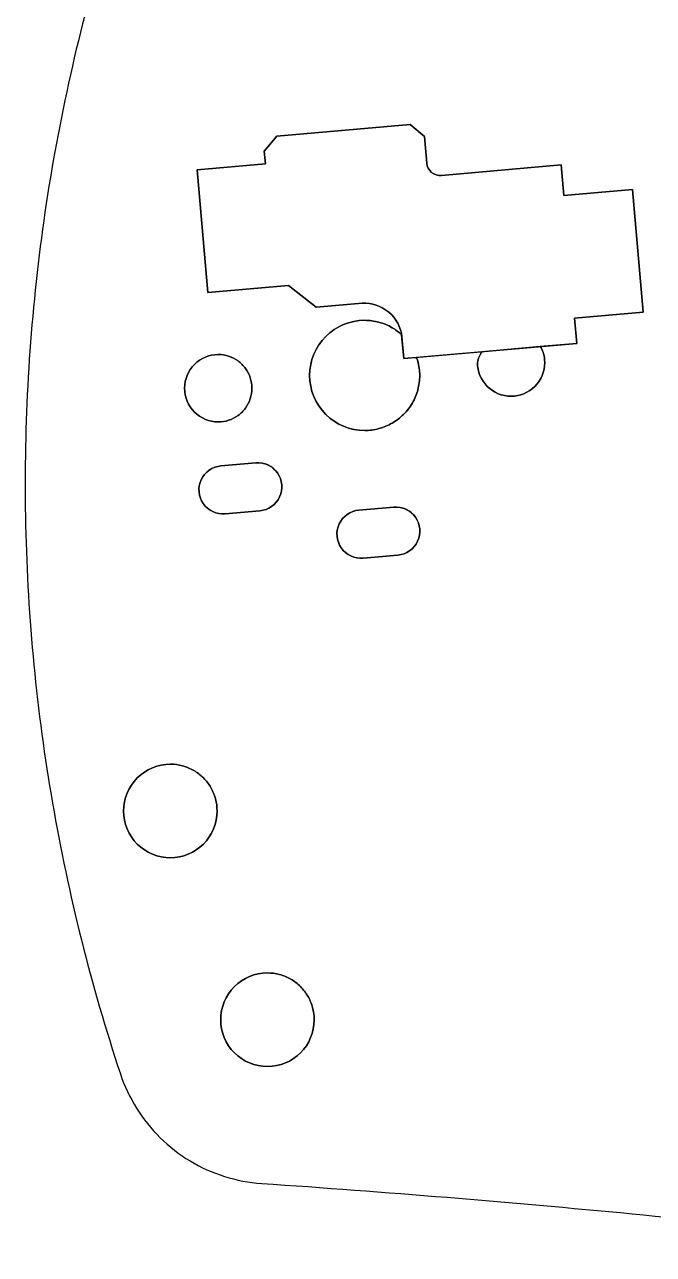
# Model space of a CAD drawing. Extents: x 0 to 140, y 0 to 91.
# Drawn here: x 0.05 to 23.59, y 17.44 to 63.42 of the extents above; entities that cross this region are included whole.
import ezdxf

# ---------------------------------------------------------------- set-up
doc = ezdxf.new("R2010")
doc.units = 0
doc.layers.add('Layer_1', color=7, linetype='CONTINUOUS')

msp = doc.modelspace()

# ---------------------------------------------------------------- linework, layer by layer
at = {"layer": 'Layer_1', "color": 1}
for p, q in [((9.497607, 59.254929), (14.478697, 59.691079)), ((14.478697, 59.691079), (9.497607, 59.254929)), ((14.478697, 59.691079), (15.020266, 59.236326)), ((15.020266, 59.236326), (14.478697, 59.691079)), ((9.024768, 58.691658), (9.497607, 59.254929)), ((9.497607, 59.254929), (9.024768, 58.691658)), ((15.020266, 59.236326), (15.107599, 58.240006)), ((15.107599, 58.240006), (15.020266, 59.236326)), ((9.066626, 58.213651), (9.024768, 58.691658)), ((9.024768, 58.691658), (9.066626, 58.213651)), ((6.516395, 57.990409), (9.066626, 58.213651)), ((9.066626, 58.213651), (6.516395, 57.990409)), ((6.917404, 53.407742), (6.516395, 57.990409)), ((6.516395, 57.990409), (6.917404, 53.407742)), ((15.649168, 57.78577), (20.132097, 58.177993)), ((20.132097, 58.177993), (15.649168, 57.78577)), ((20.132097, 58.177993), (20.23235, 57.032327)), ((20.23235, 57.032327), (20.132097, 58.177993)), ((20.23235, 57.032327), (22.797567, 57.256603)), ((22.797567, 57.256603), (20.23235, 57.032327)), ((22.797567, 57.256603), (23.198576, 52.673939)), ((23.198576, 52.673939), (22.797567, 57.256603)), ((9.935823, 53.67181), (6.917404, 53.407742)), ((6.917404, 53.407742), (9.935823, 53.67181)), ((10.960567, 52.858423), (9.935823, 53.67181)), ((9.935823, 53.67181), (10.960567, 52.858423)), ((12.554784, 52.997951), (10.960567, 52.858423)), ((10.960567, 52.858423), (12.554784, 52.997951)), ((23.198576, 52.673939), (20.633359, 52.449663)), ((20.633359, 52.449663), (23.198576, 52.673939)), ((20.633359, 52.449663), (20.716041, 51.503468)), ((20.716041, 51.503468), (20.633359, 52.449663)), ((14.163471, 51.820243), (14.157787, 51.883288)), ((14.157787, 51.883288), (14.240986, 50.936577)), ((14.240986, 50.936577), (14.163471, 51.820243)), ((14.240986, 50.936577), (20.716041, 51.503468)), ((20.716041, 51.503468), (19.351267, 51.384096)), ((7.300843, 51.08799), (7.300843, 51.08799)), ((7.300843, 51.08799), (7.300843, 51.08799)), ((17.167421, 51.192892), (14.712792, 50.977918)), ((19.351267, 51.384096), (17.167421, 51.192892)), ((14.712792, 50.977918), (14.240986, 50.936577)), ((7.399545, 46.925453), (8.704375, 47.039657)), ((8.704375, 47.039657), (7.399545, 46.925453)), ((8.704375, 47.039657), (8.704375, 47.039657)), ((8.782923, 47.042758), (8.782923, 47.042758)), ((8.861471, 45.246487), (7.556125, 45.132282)), ((7.556125, 45.132282), (8.861471, 45.246487)), ((13.868399, 45.38343), (12.563569, 45.269225)), ((12.563569, 45.269225), (13.868399, 45.38343)), ((13.868399, 45.38343), (13.868399, 45.38343)), ((13.946947, 45.386531), (13.946947, 45.386531)), ((12.720149, 43.476052), (14.025495, 43.590259)), ((14.025495, 43.590259), (12.720149, 43.476052)), ((5.507671, 35.770583), (5.507671, 35.770583)), ((5.507671, 35.770583), (5.507671, 35.770583)), ((9.141557, 27.966928), (9.141557, 27.966928)), ((9.141557, 27.966928), (9.141557, 27.966928))]:
    msp.add_line(p, q, dxfattribs=at)
for points in [[(2.731614, 65.343962), (2.256472, 63.669076), (1.84398, 61.977047), (1.494998, 60.271405)], [(1.494998, 60.271405), (1.146138, 58.565768), (0.861031, 56.84771), (0.64027, 55.120816)], [(15.107599, 58.240006), (15.117786, 58.107395), (15.180926, 57.984467), (15.282782, 57.89894)], [(15.282782, 57.89894), (15.180926, 57.984467), (15.117786, 58.107395), (15.107599, 58.240006)], [(15.282782, 57.89894), (15.384737, 57.813507), (15.516793, 57.772717), (15.649168, 57.78577)], [(15.649168, 57.78577), (15.516793, 57.772717), (15.384737, 57.813507), (15.282782, 57.89894)], [(0.64027, 55.120816), (0.41942, 53.393849), (0.263076, 51.659244), (0.171565, 49.92062)], [(13.573326, 52.752486), (13.276527, 52.958961), (12.913057, 53.046555), (12.554784, 52.997951)], [(12.554784, 52.997951), (12.913057, 53.046555), (13.276527, 52.958961), (13.573326, 52.752486)], [(14.157787, 51.883288), (14.078644, 52.235969), (13.870086, 52.546133), (13.573326, 52.752486)], [(13.573326, 52.752486), (13.870086, 52.546133), (14.078644, 52.235969), (14.157787, 51.883288)], [(11.323335, 51.763916), (11.709737, 52.150162), (12.233749, 52.36709), (12.780093, 52.36698)], [(12.780093, 52.36698), (12.233749, 52.36709), (11.709738, 52.150161), (11.323335, 51.763916)], [(12.780093, 52.36698), (12.960168, 52.366963), (13.139463, 52.343335), (13.313394, 52.296699)], [(13.313394, 52.296699), (13.139463, 52.343335), (12.960168, 52.366963), (12.780093, 52.36698)], [(13.313394, 52.296699), (13.487203, 52.250126), (13.654161, 52.18098), (13.810004, 52.091028)], [(13.810004, 52.091028), (13.654161, 52.18098), (13.487203, 52.250126), (13.313394, 52.296699)], [(13.810004, 52.091028), (13.937264, 52.013802), (14.055779, 51.923011), (14.163471, 51.820243)], [(14.163471, 51.820243), (14.055779, 51.923011), (13.937264, 52.013802), (13.810004, 52.091028)], [(10.720272, 50.307157), (10.720161, 50.853502), (10.93709, 51.377513), (11.323335, 51.763916)], [(11.323335, 51.763916), (10.93709, 51.377513), (10.720161, 50.853502), (10.720272, 50.307157)], [(6.409942, 50.718502), (6.646152, 50.954948), (6.966625, 51.087859), (7.300843, 51.08799)], [(7.300843, 51.08799), (6.966625, 51.087859), (6.646152, 50.954948), (6.409942, 50.718502)], [(7.300843, 51.08799), (7.433174, 51.087908), (7.564665, 51.066981), (7.690483, 51.025977)], [(7.690483, 51.025977), (7.564665, 51.066981), (7.433174, 51.087908), (7.300843, 51.08799)], [(16.998956, 50.786715), (17.030869, 50.930935), (17.087892, 51.068421), (17.167421, 51.192892)], [(17.167421, 51.192892), (17.087892, 51.068421), (17.030869, 50.930935), (16.998956, 50.786715)], [(19.351267, 51.384096), (19.393131, 51.318128), (19.428769, 51.248409), (19.45772, 51.17584)], [(19.45772, 51.17584), (19.428769, 51.248409), (19.393131, 51.318128), (19.351267, 51.384096)], [(19.45772, 51.17584), (19.498495, 51.050158), (19.519247, 50.918845), (19.519215, 50.786715)], [(19.519215, 50.786715), (19.519246, 50.918845), (19.498495, 51.050158), (19.45772, 51.17584)], [(6.040972, 49.8276), (6.040966, 50.161744), (6.173686, 50.482207), (6.409942, 50.718502)], [(6.409942, 50.718502), (6.173686, 50.482207), (6.040966, 50.161744), (6.040972, 49.8276)], [(7.690483, 51.025977), (7.816093, 50.985137), (7.9345, 50.9248), (8.041366, 50.847177)], [(8.041366, 50.847177), (7.9345, 50.9248), (7.816093, 50.985137), (7.690483, 51.025977)], [(8.041366, 50.847177), (8.148464, 50.769394), (8.242636, 50.675222), (8.320419, 50.568124)], [(8.320419, 50.568124), (8.242636, 50.675222), (8.148464, 50.769394), (8.041366, 50.847177)], [(14.712792, 50.977918), (14.733388, 50.932798), (14.752349, 50.886948), (14.769636, 50.840459)], [(14.769636, 50.840459), (14.752349, 50.886948), (14.733388, 50.932798), (14.712792, 50.977918)], [(14.769636, 50.840459), (14.816271, 50.666528), (14.839899, 50.487232), (14.839916, 50.307157)], [(14.839916, 50.307157), (14.839899, 50.487232), (14.816271, 50.666528), (14.769636, 50.840459)], [(17.368442, 49.895297), (17.131871, 50.131634), (16.99895, 50.452318), (16.998956, 50.786715)], [(16.998956, 50.786715), (16.99895, 50.452318), (17.131871, 50.131634), (17.368442, 49.895297)], [(19.519215, 50.786715), (19.519358, 50.452392), (19.386627, 50.131718), (19.150245, 49.895297)], [(19.150245, 49.895297), (19.386627, 50.131718), (19.519358, 50.452392), (19.519215, 50.786715)], [(8.320419, 50.568124), (8.398042, 50.461258), (8.458379, 50.342851), (8.499219, 50.217241)], [(8.499219, 50.217241), (8.458379, 50.342851), (8.398042, 50.461258), (8.320419, 50.568124)], [(8.499219, 50.217241), (8.540223, 50.091423), (8.56115, 49.959931), (8.561231, 49.8276)], [(8.561231, 49.8276), (8.56115, 49.959931), (8.540223, 50.091423), (8.499219, 50.217241)], [(11.323335, 48.850399), (10.93709, 49.236801), (10.720161, 49.760813), (10.720272, 50.307157)], [(10.720272, 50.307157), (10.720161, 49.760813), (10.93709, 49.236802), (11.323335, 48.850399)], [(14.839916, 50.307157), (14.839899, 50.127083), (14.816271, 49.947789), (14.769636, 49.773858)], [(14.769636, 49.773858), (14.816271, 49.947789), (14.839899, 50.127083), (14.839916, 50.307157)], [(0.171565, 49.92062), (0.080131, 48.182098), (0.053585, 46.440769), (0.091983, 44.700268)], [(6.409942, 48.936701), (6.173687, 49.172995), (6.040966, 49.493457), (6.040972, 49.8276)], [(6.040972, 49.8276), (6.040966, 49.493457), (6.173687, 49.172996), (6.409942, 48.936701)], [(8.561231, 49.8276), (8.561095, 49.695443), (8.540169, 49.56413), (8.499219, 49.438478)], [(8.499219, 49.438478), (8.540169, 49.56413), (8.561095, 49.695443), (8.561231, 49.8276)], [(14.769636, 49.773858), (14.723062, 49.600049), (14.653916, 49.433092), (14.563963, 49.277249)], [(14.563963, 49.277249), (14.653916, 49.433092), (14.723062, 49.600049), (14.769636, 49.773858)], [(18.259344, 49.526327), (17.925201, 49.526321), (17.604738, 49.659042), (17.368442, 49.895297)], [(17.368442, 49.895297), (17.604738, 49.659042), (17.925201, 49.526321), (18.259344, 49.526327)], [(19.150245, 49.895297), (18.91395, 49.659042), (18.593487, 49.526321), (18.259344, 49.526327)], [(18.259344, 49.526327), (18.593487, 49.526321), (18.91395, 49.659042), (19.150245, 49.895297)], [(8.499219, 49.438478), (8.458428, 49.312688), (8.39809, 49.194104), (8.320419, 49.087079)], [(8.320419, 49.087079), (8.39809, 49.194104), (8.458428, 49.312688), (8.499219, 49.438478)], [(14.563963, 49.277249), (14.474046, 49.121283), (14.364072, 48.977777), (14.236852, 48.850399)], [(14.236852, 48.850399), (14.364072, 48.977777), (14.474046, 49.121283), (14.563963, 49.277249)], [(7.300843, 48.567732), (6.9667, 48.567725), (6.646237, 48.700446), (6.409942, 48.936701)], [(6.409942, 48.936701), (6.646237, 48.700446), (6.9667, 48.567725), (7.300843, 48.567732)], [(8.041366, 48.808542), (7.934533, 48.730738), (7.816125, 48.670226), (7.690483, 48.629226)], [(7.690483, 48.629226), (7.816125, 48.670226), (7.934533, 48.730738), (8.041366, 48.808542)], [(8.320419, 49.087079), (8.242594, 48.980165), (8.148424, 48.886169), (8.041366, 48.808542)], [(8.041366, 48.808542), (8.148424, 48.886169), (8.242594, 48.980165), (8.320419, 49.087079)], [(12.780093, 48.247337), (12.233749, 48.247227), (11.709738, 48.464154), (11.323335, 48.850399)], [(11.323335, 48.850399), (11.709738, 48.464154), (12.233749, 48.247227), (12.780093, 48.247337)], [(14.236852, 48.850399), (14.109474, 48.723179), (13.965969, 48.613206), (13.810004, 48.52329)], [(13.810004, 48.52329), (13.965969, 48.613206), (14.109474, 48.723179), (14.236852, 48.850399)], [(7.690483, 48.629226), (7.564637, 48.588398), (7.433146, 48.567646), (7.300843, 48.567732)], [(7.300843, 48.567732), (7.433146, 48.567646), (7.564637, 48.588398), (7.690483, 48.629226)], [(13.313394, 48.3171), (13.13944, 48.270639), (12.960145, 48.247185), (12.780093, 48.247337)], [(12.780093, 48.247337), (12.960145, 48.247185), (13.13944, 48.270639), (13.313394, 48.3171)], [(13.810004, 48.52329), (13.654187, 48.433157), (13.487229, 48.363837), (13.313394, 48.3171)], [(13.313394, 48.3171), (13.487229, 48.363837), (13.654187, 48.433157), (13.810004, 48.52329)], [(6.662639, 46.40869), (6.798321, 46.700218), (7.079232, 46.89721), (7.399545, 46.925453)], [(7.399545, 46.925453), (7.079232, 46.89721), (6.798321, 46.700218), (6.662639, 46.40869)], [(9.518795, 46.658803), (9.334718, 46.92197), (9.024356, 47.067108), (8.704375, 47.039657)], [(8.704375, 47.039657), (8.7305, 47.041835), (8.756707, 47.042869), (8.782923, 47.042758)], [(8.782923, 47.042758), (9.07611, 47.042274), (9.350686, 46.899009), (9.518795, 46.658803)], [(9.518795, 46.658803), (9.703066, 46.395553), (9.733004, 46.054028), (9.597343, 45.762734)], [(9.597343, 45.762734), (9.733004, 46.054028), (9.703066, 46.395553), (9.518795, 46.658803)], [(6.741188, 45.512621), (6.556916, 45.77587), (6.526979, 46.117396), (6.662639, 46.40869)], [(6.662639, 46.40869), (6.526979, 46.117396), (6.556916, 45.77587), (6.741188, 45.512621)], [(9.597343, 45.762734), (9.461702, 45.471706), (9.181289, 45.274984), (8.861471, 45.246487)], [(8.861471, 45.246487), (9.181289, 45.274984), (9.461702, 45.471706), (9.597343, 45.762734)], [(7.556125, 45.132282), (7.236067, 45.104527), (6.925482, 45.24948), (6.741188, 45.512621)], [(6.741188, 45.512621), (6.925482, 45.24948), (7.236067, 45.104527), (7.556125, 45.132282)], [(12.563569, 45.269225), (12.243446, 45.240804), (11.962771, 45.043838), (11.82718, 44.75246)], [(11.82718, 44.75246), (11.962771, 45.043838), (12.243446, 45.240804), (12.563569, 45.269225)], [(14.682819, 45.002575), (14.498742, 45.265743), (14.18838, 45.41088), (13.868399, 45.38343)], [(13.868399, 45.38343), (13.894524, 45.385607), (13.920732, 45.386642), (13.946947, 45.386531)], [(13.946947, 45.386531), (14.240135, 45.386046), (14.51471, 45.242781), (14.682819, 45.002575)], [(0.091983, 44.700268), (0.130482, 42.959655), (0.233907, 41.221085), (0.402042, 39.488184)], [(11.82718, 44.75246), (11.691721, 44.461307), (11.721654, 44.120036), (11.905729, 43.856909)], [(11.905729, 43.856909), (11.721654, 44.120036), (11.691721, 44.461307), (11.82718, 44.75246)], [(14.761367, 44.106506), (14.897028, 44.397801), (14.86709, 44.739326), (14.682819, 45.002575)], [(14.682819, 45.002575), (14.86709, 44.739326), (14.897028, 44.397801), (14.761367, 44.106506)], [(11.905729, 43.856909), (12.089805, 43.59374), (12.400167, 43.448602), (12.720149, 43.476052)], [(12.720149, 43.476052), (12.400167, 43.448602), (12.089805, 43.59374), (11.905729, 43.856909)], [(14.025495, 43.590259), (14.345313, 43.618756), (14.625726, 43.815479), (14.761367, 44.106506)], [(14.761367, 44.106506), (14.625726, 43.815479), (14.345313, 43.618756), (14.025495, 43.590259)], [(0.402042, 39.488184), (0.569986, 37.755329), (0.80252, 36.029342), (1.099156, 34.313825)], [(5.507671, 35.770583), (5.043712, 35.770622), (4.598726, 35.586419), (4.270538, 35.258469)], [(4.270538, 35.258469), (4.598726, 35.586419), (5.043712, 35.770622), (5.507671, 35.770583)], [(5.960874, 35.711155), (5.813054, 35.750693), (5.660687, 35.770673), (5.507671, 35.770583)], [(5.507671, 35.770583), (5.660687, 35.770673), (5.813054, 35.750693), (5.960874, 35.711155)], [(6.382553, 35.536488), (6.250221, 35.612869), (6.108456, 35.671591), (5.960874, 35.711155)], [(5.960874, 35.711155), (6.108456, 35.671591), (6.250221, 35.612869), (6.382553, 35.536488)], [(6.745322, 35.258469), (6.637073, 35.366602), (6.51511, 35.460072), (6.382553, 35.536488)], [(6.382553, 35.536488), (6.51511, 35.460072), (6.637073, 35.366602), (6.745322, 35.258469)], [(4.270538, 35.258469), (3.942273, 34.930239), (3.757869, 34.485032), (3.757908, 34.02082)], [(3.757908, 34.02082), (3.757869, 34.485032), (3.942273, 34.930239), (4.270538, 35.258469)], [(7.023341, 34.895702), (6.946925, 35.028258), (6.853455, 35.15022), (6.745322, 35.258469)], [(6.745322, 35.258469), (6.853455, 35.15022), (6.946925, 35.028258), (7.023341, 34.895702)], [(7.198007, 34.473503), (7.158486, 34.621265), (7.099763, 34.763207), (7.023341, 34.895702)], [(7.023341, 34.895702), (7.099763, 34.763207), (7.158486, 34.621265), (7.198007, 34.473503)], [(1.099156, 34.313825), (1.395861, 32.598235), (1.756469, 30.894312), (2.180227, 29.205611)], [(7.257952, 34.02082), (7.257827, 34.173685), (7.237674, 34.325875), (7.198007, 34.473503)], [(7.198007, 34.473503), (7.237674, 34.325875), (7.257827, 34.173685), (7.257952, 34.02082)], [(3.757908, 34.02082), (3.757869, 33.556607), (3.942272, 33.111399), (4.270538, 32.783168)], [(4.270538, 32.783168), (3.942272, 33.111399), (3.757869, 33.556607), (3.757908, 34.02082)], [(6.745322, 32.783168), (7.073588, 33.111399), (7.257991, 33.556607), (7.257952, 34.02082)], [(7.257952, 34.02082), (7.257991, 33.556607), (7.073588, 33.111399), (6.745322, 32.783168)], [(4.270538, 32.783168), (4.598726, 32.455219), (5.043712, 32.271016), (5.507671, 32.271054)], [(5.507671, 32.271054), (5.043712, 32.271016), (4.598726, 32.455219), (4.270538, 32.783168)], [(5.507671, 32.271054), (5.97181, 32.270879), (6.417007, 32.455092), (6.745322, 32.783168)], [(6.745322, 32.783168), (6.417007, 32.455092), (5.97181, 32.270879), (5.507671, 32.271054)], [(2.180227, 29.205611), (2.603992, 27.517008), (3.090606, 25.844802), (3.639052, 24.192481)], [(9.141557, 27.966928), (8.677524, 27.96683), (8.232527, 27.782437), (7.904424, 27.454298)], [(7.904424, 27.454298), (8.232527, 27.782437), (8.677524, 27.96683), (9.141557, 27.966928)], [(9.594759, 27.906981), (9.446963, 27.946694), (9.294596, 27.966848), (9.141557, 27.966928)], [(9.141557, 27.966928), (9.294596, 27.966848), (9.446963, 27.946694), (9.594759, 27.906981)], [(10.016956, 27.732316), (9.884461, 27.808738), (9.74252, 27.86746), (9.594759, 27.906981)], [(9.594759, 27.906981), (9.74252, 27.86746), (9.884461, 27.808738), (10.016956, 27.732316)], [(10.379207, 27.454298), (10.271118, 27.562395), (10.149331, 27.655863), (10.016956, 27.732316)], [(10.016956, 27.732316), (10.149331, 27.655863), (10.271118, 27.562395), (10.379207, 27.454298)], [(7.904424, 27.454298), (7.576158, 27.126067), (7.391754, 26.680859), (7.391794, 26.216646)], [(7.391794, 26.216646), (7.391754, 26.680859), (7.576158, 27.126067), (7.904424, 27.454298)], [(10.657226, 27.092046), (10.580773, 27.224421), (10.487304, 27.346208), (10.379207, 27.454298)], [(10.379207, 27.454298), (10.487304, 27.346208), (10.580773, 27.224421), (10.657226, 27.092046)], [(10.831893, 26.669848), (10.792371, 26.817609), (10.733649, 26.959551), (10.657226, 27.092046)], [(10.657226, 27.092046), (10.733649, 26.959551), (10.792371, 26.817609), (10.831893, 26.669848)], [(10.891837, 26.216646), (10.891758, 26.369685), (10.871605, 26.522052), (10.831893, 26.669848)], [(10.831893, 26.669848), (10.871605, 26.522052), (10.891758, 26.369685), (10.891837, 26.216646)], [(7.391794, 26.216646), (7.391892, 25.752613), (7.576285, 25.307616), (7.904424, 24.979513)], [(7.904424, 24.979513), (7.576285, 25.307616), (7.391892, 25.752613), (7.391794, 26.216646)], [(10.379207, 24.979513), (10.707346, 25.307616), (10.891739, 25.752613), (10.891837, 26.216646)], [(10.891837, 26.216646), (10.891739, 25.752613), (10.707346, 25.307616), (10.379207, 24.979513)], [(7.904424, 24.979513), (8.232527, 24.651374), (8.677524, 24.466981), (9.141557, 24.466883)], [(9.141557, 24.466883), (8.677524, 24.466981), (8.232527, 24.651374), (7.904424, 24.979513)], [(9.141557, 24.466883), (9.605769, 24.466844), (10.050977, 24.651247), (10.379207, 24.979513)], [(10.379207, 24.979513), (10.050977, 24.651247), (9.605769, 24.466844), (9.141557, 24.466883)], [(3.639052, 24.192481), (3.788279, 23.743048), (3.990189, 23.312863), (4.240566, 22.910906)], [(4.240566, 22.910906), (4.490809, 22.508829), (4.787776, 22.137794), (5.125266, 21.805548)], [(5.125266, 21.805548), (5.462866, 21.473522), (5.838584, 21.182627), (6.244577, 20.938935)], [(6.244577, 20.938935), (6.650606, 20.695026), (7.084088, 20.500053), (7.535971, 20.35809)], [(7.535971, 20.35809), (7.987718, 20.21617), (8.454676, 20.128225), (8.9271, 20.096092)], [(8.9271, 20.096092), (13.552351, 19.782267), (18.173014, 19.404132), (22.787748, 18.961794)], [(22.787748, 18.961794), (27.402555, 18.519477), (32.010987, 18.012999), (36.611706, 17.442507)]]:
    msp.add_open_spline(points, degree=3, dxfattribs=at)

doc.saveas('drawing.dxf')
